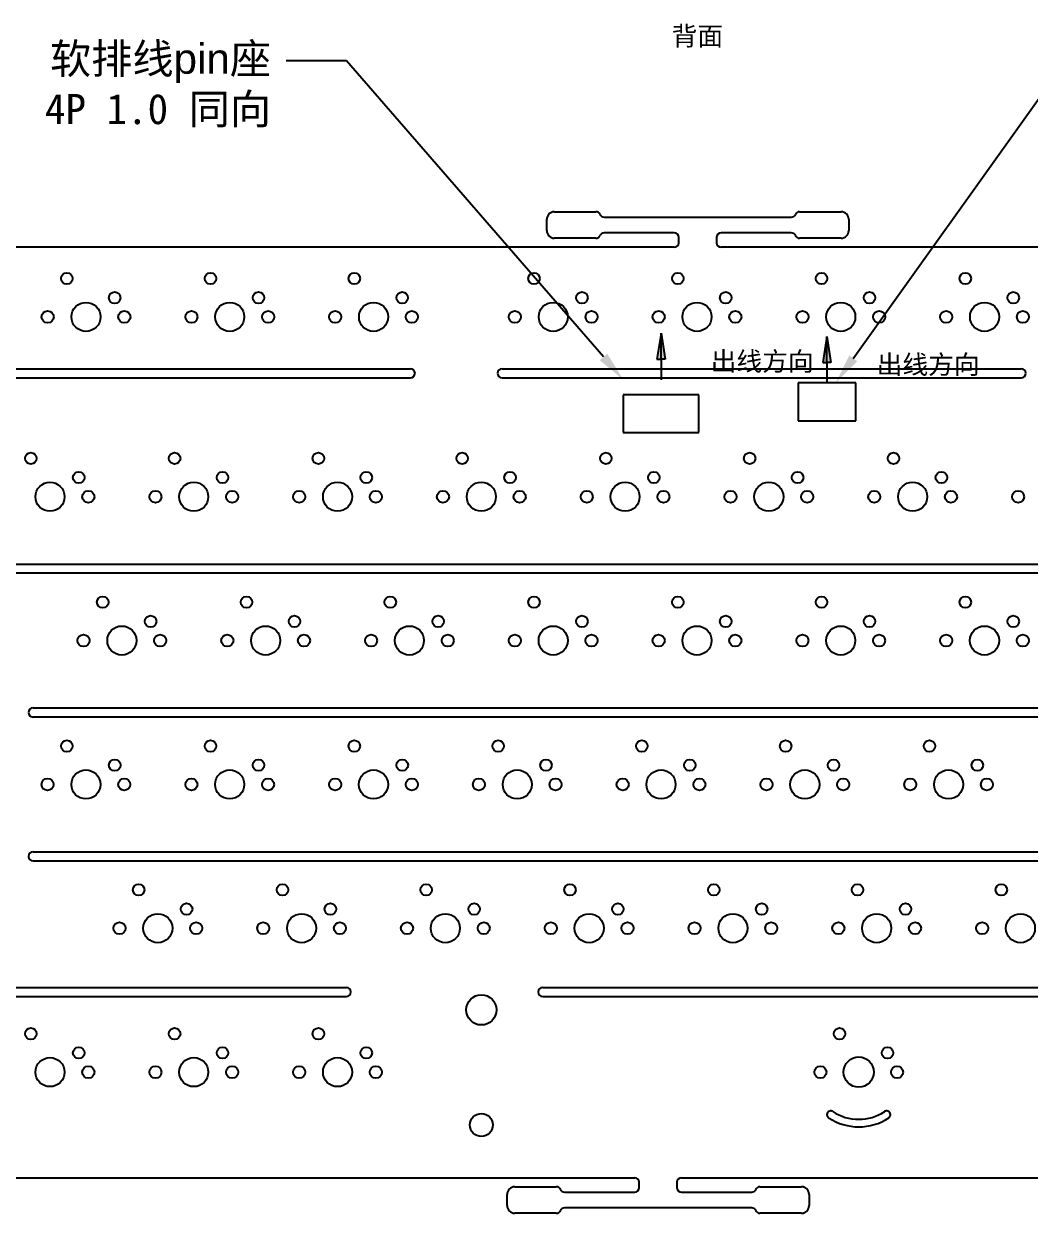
# Model space of a CAD drawing. Header units: millimetres. Extents: x 2210 to 4733, y 577 to 1929.
# Drawn here: x 2752.5 to 2885.9, y 1354.2 to 1511.7 of the extents above; entities that cross this region are included whole.
import ezdxf
from ezdxf import colors
from ezdxf.entities.mleader import LeaderData, LeaderLine
from ezdxf.math import Vec2, Vec3

# ---------------------------------------------------------------- set-up
doc = ezdxf.new("R2010")
doc.units = ezdxf.units.MM
doc.styles.get("Standard").update_dxf_attribs({"font": 'arial.ttf'})

msp = doc.modelspace()

# ---------------------------------------------------------------- hatches: boundary and pattern name
h = msp.add_hatch(color=1)
h.dxf.hatch_style = 1
h.paths.add_polyline_path([(2836.955, 1470.685), (2836.414, 1467.24), (2836.955, 1467.24)])
h.paths.add_polyline_path([(2836.955, 1470.685), (2836.955, 1467.24), (2837.485, 1467.24)])
h = msp.add_hatch(color=1)
h.dxf.hatch_style = 1
h.paths.add_polyline_path([(2858.945, 1470.267), (2858.405, 1466.821), (2858.945, 1466.821)])
h.paths.add_polyline_path([(2858.945, 1470.267), (2858.945, 1466.821), (2859.475, 1466.821)])

# ---------------------------------------------------------------- linework, layer by layer
at = {"color": 7, "linetype": 'Continuous', "lineweight": 25}
for p, q in [((2821.817, 1484.278), (2821.817, 1485.778)), ((2822.817, 1486.778), (2828.327, 1486.778)), ((2829.417, 1486.078), (2854.217, 1486.078)), ((2855.308, 1486.778), (2860.817, 1486.778)), ((2861.817, 1485.778), (2861.817, 1484.278)), ((2838.717, 1483.978), (2829.417, 1483.978)), ((2854.217, 1483.978), (2844.917, 1483.978)), ((2828.327, 1483.278), (2822.817, 1483.278)), ((2839.317, 1482.678), (2839.317, 1483.378)), ((2844.317, 1483.378), (2844.317, 1482.678)), ((2860.817, 1483.278), (2855.308, 1483.278)), ((2838.717, 1482.078), (2732.917, 1482.078)), ((2950.717, 1482.078), (2844.917, 1482.078)), ((2734.956, 1465.999), (2803.756, 1465.999)), ((2815.889, 1465.999), (2884.689, 1465.999)), ((2734.956, 1464.799), (2803.756, 1464.799)), ((2815.889, 1464.799), (2884.689, 1464.799)), ((2748.98, 1440.116), (2972.397, 1440.116)), ((2972.397, 1438.916), (2748.98, 1438.916)), ((2753.747, 1421.066), (2958.378, 1421.066)), ((2958.378, 1419.866), (2753.747, 1419.866)), ((2753.747, 1402.016), (2953.335, 1402.016)), ((2753.747, 1400.816), (2953.335, 1400.816)), ((2737.311, 1384.059), (2795.258, 1384.059)), ((2821.28, 1384.059), (2904.985, 1384.059)), ((2737.311, 1382.859), (2795.258, 1382.859)), ((2821.28, 1382.859), (2904.985, 1382.859)), ((2718.192, 1358.853), (2833.467, 1358.853)), ((2834.067, 1357.553), (2834.067, 1358.253)), ((2839.067, 1358.253), (2839.067, 1357.553)), ((2839.667, 1358.853), (2955.717, 1358.853)), ((2816.567, 1355.153), (2816.567, 1356.653)), ((2817.567, 1357.653), (2823.076, 1357.653)), ((2824.167, 1356.953), (2833.467, 1356.953)), ((2839.667, 1356.953), (2848.967, 1356.953)), ((2850.058, 1357.653), (2855.567, 1357.653)), ((2856.567, 1356.653), (2856.567, 1355.153)), ((2848.967, 1354.853), (2824.167, 1354.853)), ((2823.076, 1354.153), (2817.567, 1354.153)), ((2855.567, 1354.153), (2850.058, 1354.153))]:
    msp.add_line(p, q, dxfattribs=at)
at = {"color": 1}
for p, q in [((2836.955, 1470.685), (2836.414, 1467.24)), ((2836.955, 1467.24), (2836.955, 1470.685)), ((2836.955, 1470.685), (2837.485, 1467.24)), ((2858.945, 1470.267), (2858.405, 1466.821)), ((2858.945, 1466.821), (2858.945, 1470.267)), ((2858.945, 1470.267), (2859.475, 1466.821)), ((2836.414, 1467.24), (2836.955, 1467.24)), ((2837.485, 1467.24), (2836.955, 1467.24)), ((2836.955, 1467.24), (2836.955, 1464.525)), ((2858.405, 1466.821), (2858.945, 1466.821)), ((2859.475, 1466.821), (2858.945, 1466.821)), ((2858.945, 1466.821), (2858.945, 1464.106))]:
    msp.add_line(p, q, dxfattribs=at)
at = {"color": 1, "linetype": 'Continuous', "lineweight": 25}
for p, q in [((2855.145, 1464.106), (2855.145, 1459.106)), ((2862.745, 1464.106), (2855.145, 1464.106)), ((2862.745, 1459.106), (2862.745, 1464.106)), ((2831.955, 1462.546), (2831.955, 1457.546)), ((2841.955, 1462.546), (2831.955, 1462.546)), ((2841.955, 1457.546), (2841.955, 1462.546)), ((2855.145, 1459.106), (2862.745, 1459.106)), ((2831.955, 1457.546), (2841.955, 1457.546))]:
    msp.add_line(p, q, dxfattribs=at)
at = {"color": 7, "linetype": 'Continuous', "lineweight": 25}
for centre, radius in [((2758.215, 1477.936), 0.762), ((2777.265, 1477.936), 0.762), ((2796.315, 1477.936), 0.762), ((2820.127, 1477.936), 0.762), ((2839.177, 1477.936), 0.762), ((2858.227, 1477.936), 0.762), ((2877.277, 1477.936), 0.762), ((2764.565, 1475.396), 0.762), ((2783.615, 1475.396), 0.762), ((2802.665, 1475.396), 0.762), ((2826.477, 1475.396), 0.762), ((2845.527, 1475.396), 0.762), ((2864.577, 1475.396), 0.762), ((2883.627, 1475.396), 0.762), ((2760.762, 1472.853), 1.925), ((2779.812, 1472.853), 1.925), ((2798.862, 1472.853), 1.925), ((2822.672, 1472.853), 1.925), ((2841.722, 1472.853), 1.925), ((2860.772, 1472.853), 1.925), ((2879.822, 1472.853), 1.925), ((2755.682, 1472.853), 0.8), ((2765.842, 1472.853), 0.8), ((2774.732, 1472.853), 0.8), ((2784.892, 1472.853), 0.8), ((2793.782, 1472.853), 0.8), ((2803.942, 1472.853), 0.8), ((2817.592, 1472.853), 0.8), ((2827.752, 1472.853), 0.8), ((2836.642, 1472.853), 0.8), ((2846.802, 1472.853), 0.8), ((2855.692, 1472.853), 0.8), ((2865.852, 1472.853), 0.8), ((2874.742, 1472.853), 0.8), ((2884.902, 1472.853), 0.8), ((2753.452, 1454.123), 0.762), ((2772.502, 1454.123), 0.762), ((2791.552, 1454.123), 0.762), ((2810.6, 1454.123), 0.762), ((2829.652, 1454.123), 0.762), ((2848.702, 1454.123), 0.762), ((2867.755, 1454.123), 0.762), ((2759.802, 1451.583), 0.762), ((2778.852, 1451.583), 0.762), ((2797.902, 1451.583), 0.762), ((2816.95, 1451.583), 0.762), ((2836.002, 1451.583), 0.762), ((2855.052, 1451.583), 0.762), ((2874.105, 1451.583), 0.762), ((2755.992, 1449.041), 1.925), ((2775.042, 1449.041), 1.925), ((2794.092, 1449.041), 1.925), ((2813.142, 1449.041), 1.925), ((2832.192, 1449.041), 1.925), ((2851.242, 1449.041), 1.925), ((2870.292, 1449.041), 1.925), ((2761.072, 1449.041), 0.8), ((2769.962, 1449.041), 0.8), ((2780.122, 1449.041), 0.8), ((2789.012, 1449.041), 0.8), ((2799.172, 1449.041), 0.8), ((2808.062, 1449.041), 0.8), ((2818.222, 1449.041), 0.8), ((2827.112, 1449.041), 0.8), ((2837.272, 1449.041), 0.8), ((2846.162, 1449.041), 0.8), ((2856.322, 1449.041), 0.8), ((2865.212, 1449.041), 0.8), ((2875.372, 1449.041), 0.8), ((2884.262, 1449.041), 0.8), ((2762.977, 1435.073), 0.762), ((2782.03, 1435.073), 0.762), ((2801.08, 1435.073), 0.762), ((2820.127, 1435.073), 0.762), ((2839.177, 1435.073), 0.762), ((2858.227, 1435.073), 0.762), ((2877.277, 1435.073), 0.762), ((2765.517, 1429.991), 1.925), ((2769.327, 1432.533), 0.762), ((2784.567, 1429.991), 1.925), ((2788.38, 1432.533), 0.762), ((2803.617, 1429.991), 1.925), ((2807.43, 1432.533), 0.762), ((2822.667, 1429.991), 1.925), ((2826.477, 1432.533), 0.762), ((2841.717, 1429.991), 1.925), ((2845.527, 1432.533), 0.762), ((2860.767, 1429.991), 1.925), ((2864.577, 1432.533), 0.762), ((2879.817, 1429.991), 1.925), ((2883.627, 1432.533), 0.762), ((2760.437, 1429.991), 0.8), ((2770.597, 1429.991), 0.8), ((2779.487, 1429.991), 0.8), ((2789.647, 1429.991), 0.8), ((2798.537, 1429.991), 0.8), ((2808.697, 1429.991), 0.8), ((2817.587, 1429.991), 0.8), ((2827.747, 1429.991), 0.8), ((2836.637, 1429.991), 0.8), ((2846.797, 1429.991), 0.8), ((2855.687, 1429.991), 0.8), ((2865.847, 1429.991), 0.8), ((2874.737, 1429.991), 0.8), ((2884.897, 1429.991), 0.8), ((2758.217, 1416.023), 0.762), ((2777.267, 1416.023), 0.762), ((2796.317, 1416.023), 0.762), ((2815.367, 1416.023), 0.762), ((2834.417, 1416.023), 0.762), ((2853.467, 1416.023), 0.762), ((2872.517, 1416.023), 0.762), ((2764.567, 1413.483), 0.762), ((2783.617, 1413.483), 0.762), ((2802.667, 1413.483), 0.762), ((2821.717, 1413.483), 0.762), ((2840.767, 1413.483), 0.762), ((2859.817, 1413.483), 0.762), ((2878.867, 1413.483), 0.762), ((2755.675, 1410.941), 0.8), ((2760.755, 1410.941), 1.925), ((2765.835, 1410.941), 0.8), ((2774.725, 1410.941), 0.8), ((2779.805, 1410.941), 1.925), ((2784.885, 1410.941), 0.8), ((2793.775, 1410.941), 0.8), ((2798.855, 1410.941), 1.925), ((2803.935, 1410.941), 0.8), ((2812.825, 1410.941), 0.8), ((2817.905, 1410.941), 1.925), ((2822.985, 1410.941), 0.8), ((2831.875, 1410.941), 0.8), ((2836.955, 1410.941), 1.925), ((2842.035, 1410.941), 0.8), ((2850.925, 1410.941), 0.8), ((2856.005, 1410.941), 1.925), ((2861.085, 1410.941), 0.8), ((2869.975, 1410.941), 0.8), ((2875.055, 1410.941), 1.925), ((2880.135, 1410.941), 0.8), ((2767.742, 1396.97), 0.762), ((2786.792, 1396.97), 0.762), ((2805.842, 1396.97), 0.762), ((2824.892, 1396.97), 0.762), ((2843.942, 1396.97), 0.762), ((2862.992, 1396.97), 0.762), ((2882.042, 1396.97), 0.762), ((2774.092, 1394.43), 0.762), ((2793.142, 1394.43), 0.762), ((2812.192, 1394.43), 0.762), ((2831.242, 1394.43), 0.762), ((2850.292, 1394.43), 0.762), ((2869.342, 1394.43), 0.762), ((2765.2, 1391.891), 0.8), ((2770.28, 1391.891), 1.925), ((2775.36, 1391.891), 0.8), ((2784.25, 1391.891), 0.8), ((2789.33, 1391.891), 1.925), ((2794.41, 1391.891), 0.8), ((2803.3, 1391.891), 0.8), ((2808.38, 1391.891), 1.925), ((2813.46, 1391.891), 0.8), ((2822.35, 1391.891), 0.8), ((2827.43, 1391.891), 1.925), ((2832.51, 1391.891), 0.8), ((2841.4, 1391.891), 0.8), ((2846.48, 1391.891), 1.925), ((2851.56, 1391.891), 0.8), ((2860.45, 1391.891), 0.8), ((2865.53, 1391.891), 1.925), ((2870.61, 1391.891), 0.8), ((2879.5, 1391.891), 0.8), ((2884.58, 1391.891), 1.925), ((2813.149, 1381.081), 2), ((2753.452, 1377.923), 0.762), ((2772.502, 1377.923), 0.762), ((2791.552, 1377.923), 0.762), ((2860.612, 1377.923), 0.762), ((2759.802, 1375.383), 0.762), ((2778.852, 1375.383), 0.762), ((2797.902, 1375.383), 0.762), ((2866.962, 1375.383), 0.762), ((2755.992, 1372.841), 1.925), ((2761.072, 1372.841), 0.8), ((2769.962, 1372.841), 0.8), ((2775.042, 1372.841), 1.925), ((2780.122, 1372.841), 0.8), ((2789.012, 1372.841), 0.8), ((2794.092, 1372.841), 1.925), ((2799.172, 1372.841), 0.8), ((2858.069, 1372.841), 0.8), ((2863.149, 1372.841), 2), ((2868.229, 1372.841), 0.8), ((2813.149, 1365.842), 1.525)]:
    msp.add_circle(centre, radius, dxfattribs=at)
for centre, radius, start, end in [((2822.817, 1485.778), 1, 90, 180), ((2828.327, 1486.178), 0.6, 24.62432, 90), ((2829.417, 1486.678), 0.6, 204.62432, 270), ((2854.217, 1486.678), 0.6, 270, 335.37568), ((2855.308, 1486.178), 0.6, 90, 155.37568), ((2860.817, 1485.778), 1, 0, 90), ((2822.817, 1484.278), 1, 180, 270), ((2829.417, 1483.378), 0.6, 90, 155.37568), ((2838.717, 1483.378), 0.6, 0, 90), ((2844.917, 1483.378), 0.6, 90, 180), ((2854.217, 1483.378), 0.6, 24.62432, 90), ((2860.817, 1484.278), 1, 270, 0), ((2828.327, 1483.878), 0.6, 270, 335.37568), ((2838.717, 1482.678), 0.6, 270, 0), ((2844.917, 1482.678), 0.6, 180, 270), ((2855.308, 1483.878), 0.6, 204.62432, 270), ((2803.756, 1465.399), 0.6, 0, 90), ((2803.756, 1465.399), 0.6, 270, 0), ((2815.889, 1465.399), 0.6, 90, 180), ((2815.889, 1465.399), 0.6, 180, 270), ((2884.689, 1465.399), 0.6, 0, 90), ((2884.689, 1465.399), 0.6, 270, 0), ((2753.747, 1420.466), 0.6, 90, 180), ((2753.747, 1420.466), 0.6, 180, 270), ((2753.747, 1401.416), 0.6, 90, 180), ((2753.747, 1401.416), 0.6, 180, 270), ((2795.258, 1383.459), 0.6, 0, 90), ((2795.258, 1383.459), 0.6, 270, 0), ((2821.28, 1383.459), 0.6, 90, 180), ((2821.28, 1383.459), 0.6, 180, 270), ((2863.149, 1372.841), 6.252, 236.64263, 303.35737), ((2863.149, 1372.841), 7.252, 236.64263, 303.35737), ((2833.467, 1358.253), 0.6, 0, 90), ((2839.667, 1358.253), 0.6, 90, 180), ((2817.567, 1356.653), 1, 90, 180), ((2823.076, 1357.053), 0.6, 24.62432, 90), ((2824.167, 1357.553), 0.6, 204.62432, 270), ((2833.467, 1357.553), 0.6, 270, 0), ((2839.667, 1357.553), 0.6, 180, 270), ((2848.967, 1357.553), 0.6, 270, 335.37568), ((2850.058, 1357.053), 0.6, 90, 155.37568), ((2855.567, 1356.653), 1, 0, 90), ((2817.567, 1355.153), 1, 180, 270), ((2824.167, 1354.253), 0.6, 90, 155.37568), ((2848.967, 1354.253), 0.6, 24.62432, 90), ((2855.567, 1355.153), 1, 270, 0), ((2823.076, 1354.753), 0.6, 270, 335.37568), ((2850.058, 1354.753), 0.6, 204.62432, 270)]:
    msp.add_arc(centre, radius, start, end, dxfattribs=at)
for points in [[(2859.711, 1367.619), (2859.676, 1367.642), (2859.634, 1367.664), (2859.532, 1367.695), (2859.472, 1367.704), (2859.339, 1367.696), (2859.266, 1367.678), (2859.128, 1367.603), (2859.065, 1367.546), (2858.973, 1367.407), (2858.946, 1367.325), (2858.931, 1367.169), (2858.943, 1367.095), (2858.988, 1366.969), (2859.021, 1366.918), (2859.09, 1366.837), (2859.127, 1366.807), (2859.161, 1366.784)], [(2867.136, 1366.784), (2867.171, 1366.807), (2867.207, 1366.837), (2867.277, 1366.918), (2867.309, 1366.969), (2867.354, 1367.095), (2867.366, 1367.169), (2867.352, 1367.325), (2867.325, 1367.407), (2867.233, 1367.546), (2867.169, 1367.603), (2867.031, 1367.678), (2866.958, 1367.696), (2866.825, 1367.704), (2866.765, 1367.695), (2866.663, 1367.664), (2866.621, 1367.642), (2866.586, 1367.619)]]:
    msp.add_open_spline(points, degree=3, knots=[0, 0, 0, 0, 0.125, 0.125, 0.25, 0.25, 0.375, 0.375, 0.5, 0.5, 0.625, 0.625, 0.75, 0.75, 0.875, 0.875, 1, 1, 1, 1], dxfattribs=at)

# ---------------------------------------------------------------- texts
at = {"color": 67, "true_color": 0x727430, "insert": (2838.365, 1511.306), "char_height": 2.5, "attachment_point": 1}
msp.add_mtext_dynamic_manual_height_columns('{\\fSimSun|b0|i0|c134|p2;背面}', width=39.77952, gutter_width=12.5, heights=[0], dxfattribs=at)
at = {"color": 1, "char_height": 2.5, "attachment_point": 1}
for insert in [(2843.539, 1468.223), (2865.529, 1467.804)]:
    msp.add_mtext_dynamic_manual_height_columns('{\\fSimSun|b0|i0|c134|p2;出线方向}', width=27.27949, gutter_width=12.5, heights=[0], dxfattribs=dict(at, insert=insert))

# ---------------------------------------------------------------- leaders
at = {"color": 1}
ml = msp.add_multileader_mtext('Standard', dxfattribs=at)
ml.set_content('{\\fSimSun|b0|i0|c134|p2;软排线}pin{\\fSimSun|b0|i0|c134|p2;座\\P4P 1.0 同向}', color=1)
ml.set_leader_properties()
ml.build(insert=Vec2(0, 0))
ctx = ml.context
ctx.base_point, ctx.plane_origin = Vec3(2752.62, 1506.789), Vec3(2831.955, 1464.525)
ctx.text_align_type = 2
notes = []
notes.append((ctx, [(0, (1, 1, 0), (2795.279, 1506.789), (-1, 0), 8, [(0, [(2831.955, 1464.525)], 0, [])])]))
ctx.mtext.insert, ctx.mtext.alignment, ctx.mtext.flow_direction = Vec3(2785.279, 1509.057), 3, 5
ml = msp.add_multileader_mtext('Standard', dxfattribs=at)
ml.set_content('{\\fSimSun|b0|i0|c134|p2;电池}pin{\\fSimSun|b0|i0|c134|p2;座}', color=1)
ml.set_leader_properties()
ml.build(insert=Vec2(0, 0))
ctx = ml.context
ctx.base_point, ctx.plane_origin = Vec3(2895.293, 1502.121), Vec3(2860.099, 1464.106)
notes.append((ctx, [(0, (1, 1, 0), (2887.293, 1502.121), (1, 0), 8, [(0, [(2860.099, 1464.106)], 0, [])])]))
ctx.mtext.insert, ctx.mtext.flow_direction = Vec3(2897.293, 1504.676), 5
for ctx, leaders in notes:
    for number, flags, end, landing, length, lines in leaders:
        leader = LeaderData()
        leader.index, (leader.has_last_leader_line, leader.has_dogleg_vector, leader.attachment_direction) = number, flags
        leader.last_leader_point, leader.dogleg_vector, leader.dogleg_length = Vec3(end), Vec3(landing), length
        for number, points, colour, breaks in lines:
            line = LeaderLine()
            line.index, line.vertices, line.color, line.breaks = number, Vec3.list(points), colors.encode_raw_color(colour), breaks
            leader.lines.append(line)
        ctx.leaders.append(leader)

doc.saveas('drawing.dxf')
